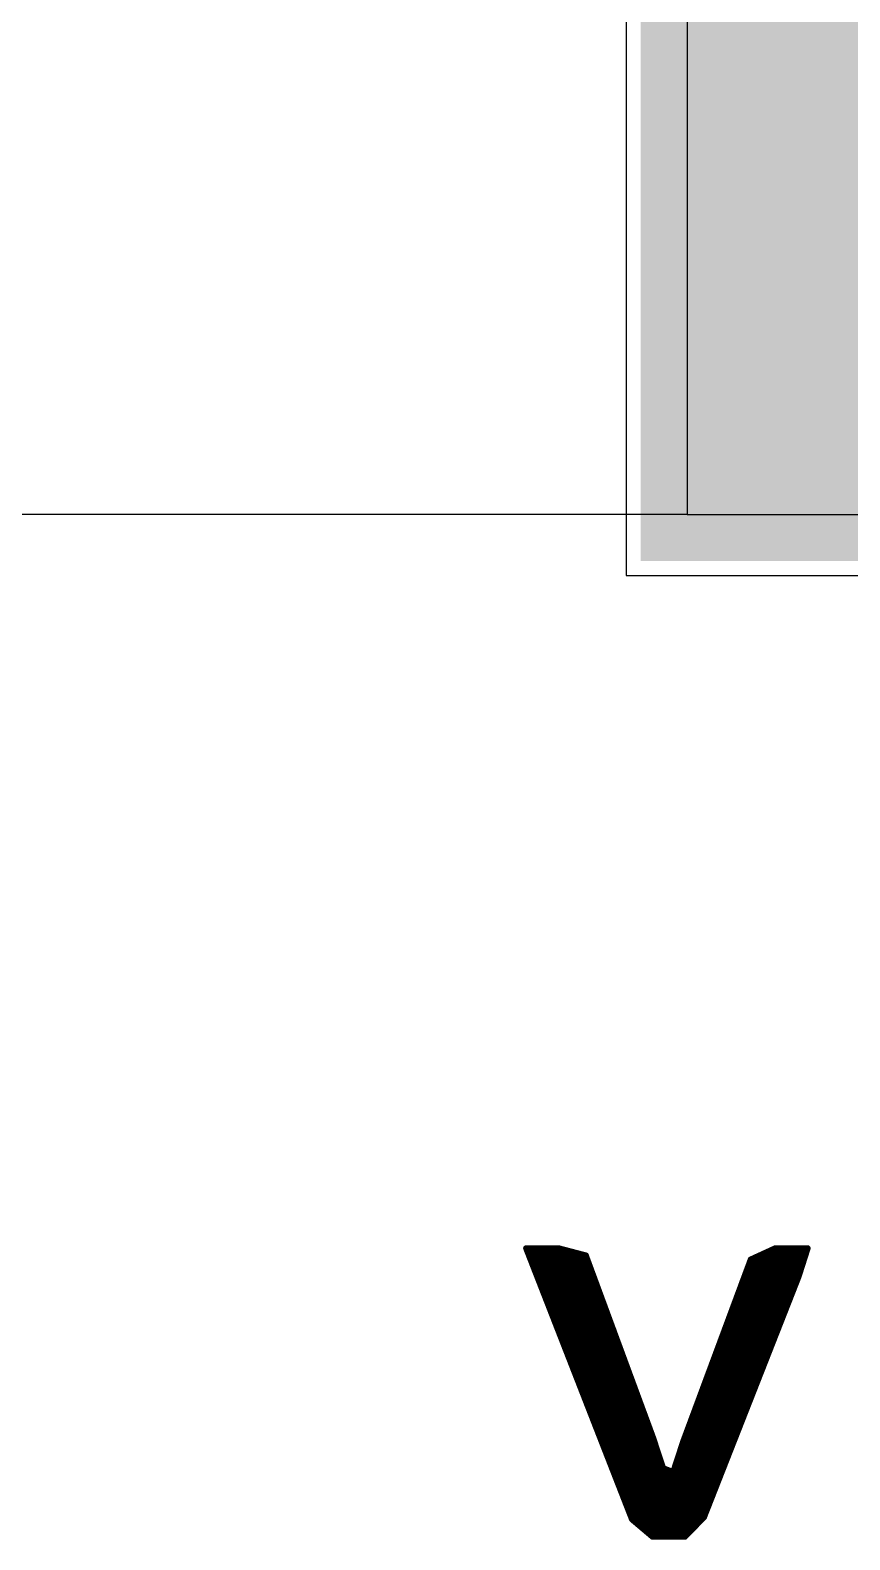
# Model space of a CAD drawing. Extents: x 40.2 to 61.4, y 22.5 to 56.
# Drawn here: x 51.421 to 52.767, y 49.405 to 51.885 of the extents above; entities that cross this region are included whole.
import ezdxf

# ---------------------------------------------------------------- set-up
doc = ezdxf.new("R2010")
doc.units = 0
for name, color, linetype in [('1', 12, 'CONTINUOUS'), ('16', 132, 'CONTINUOUS'), ('21', 251, 'CONTINUOUS'), ('29', 251, 'CONTINUOUS'), ('30', 251, 'CONTINUOUS'), ('31', 251, 'CONTINUOUS'), ('32', 251, 'CONTINUOUS'), ('41', 12, 'CONTINUOUS'), ('42', 132, 'CONTINUOUS')]:
    doc.layers.add(name, color=color, linetype=linetype)

# ---------------------------------------------------------------- blocks, each defined once
blk = doc.blocks.new('RECT')
blk.add_solid([(-0.5, -0.5), (0.5, -0.5), (-0.5, 0.5), (0.5, 0.5)])

msp = doc.modelspace()

# ---------------------------------------------------------------- linework, layer by layer
at = {"layer": '1'}
for p, q in [((52.5, 52.2082), (52.5, 51.0892)), ((52.5, 51.0892), (54.1, 51.0892))]:
    msp.add_line(p, q, dxfattribs=at)
at = {"layer": '21', "const_width": 0.01}
for points in [[(52.2358, 49.8839), (52.4097, 49.4386)], [(52.2889, 49.8839), (52.2358, 49.8839)], [(52.2373, 49.88), (52.3038, 49.88)], [(52.2412, 49.87), (52.3346, 49.87)], [(52.2451, 49.86), (52.3383, 49.86)], [(52.3338, 49.8721), (52.2889, 49.8839)], [(52.4441, 49.5731), (52.3338, 49.8721)], [(52.6047, 49.8654), (52.4938, 49.5667)], [(52.6026, 49.86), (52.6904, 49.86)], [(52.645, 49.8839), (52.6047, 49.8654)], [(52.6146, 49.87), (52.6936, 49.87)], [(52.6365, 49.88), (52.6968, 49.88)], [(52.6981, 49.8839), (52.645, 49.8839)], [(52.6833, 49.8376), (52.6981, 49.8839)], [(52.249, 49.85), (52.342, 49.85)], [(52.2529, 49.84), (52.3457, 49.84)], [(52.5278, 49.4421), (52.6833, 49.8376)], [(52.5952, 49.84), (52.684, 49.84)], [(52.5989, 49.85), (52.6872, 49.85)], [(52.2568, 49.83), (52.3494, 49.83)], [(52.2607, 49.82), (52.3531, 49.82)], [(52.2647, 49.81), (52.3567, 49.81)], [(52.5841, 49.81), (52.6724, 49.81)], [(52.5878, 49.82), (52.6763, 49.82)], [(52.5915, 49.83), (52.6803, 49.83)], [(52.2686, 49.8), (52.3604, 49.8)], [(52.2725, 49.79), (52.3641, 49.79)], [(52.5767, 49.79), (52.6646, 49.79)], [(52.5804, 49.8), (52.6685, 49.8)], [(52.2764, 49.78), (52.3678, 49.78)], [(52.2803, 49.77), (52.3715, 49.77)], [(52.5693, 49.77), (52.6567, 49.77)], [(52.573, 49.78), (52.6606, 49.78)], [(52.2842, 49.76), (52.3752, 49.76)], [(52.2881, 49.75), (52.3789, 49.75)], [(52.292, 49.74), (52.3825, 49.74)], [(52.5581, 49.74), (52.6449, 49.74)], [(52.5618, 49.75), (52.6488, 49.75)], [(52.5655, 49.76), (52.6528, 49.76)], [(52.2959, 49.73), (52.3862, 49.73)], [(52.2998, 49.72), (52.3899, 49.72)], [(52.5507, 49.72), (52.637, 49.72)], [(52.5544, 49.73), (52.641, 49.73)], [(52.3037, 49.71), (52.3936, 49.71)], [(52.3076, 49.7), (52.3973, 49.7)], [(52.3115, 49.69), (52.401, 49.69)], [(52.5396, 49.69), (52.6252, 49.69)], [(52.5433, 49.7), (52.6292, 49.7)], [(52.547, 49.71), (52.6331, 49.71)], [(52.3154, 49.68), (52.4047, 49.68)], [(52.3193, 49.67), (52.4083, 49.67)], [(52.5321, 49.67), (52.6174, 49.67)], [(52.5359, 49.68), (52.6213, 49.68)], [(52.3233, 49.66), (52.412, 49.66)], [(52.3272, 49.65), (52.4157, 49.65)], [(52.3311, 49.64), (52.4194, 49.64)], [(52.521, 49.64), (52.6056, 49.64)], [(52.5247, 49.65), (52.6095, 49.65)], [(52.5284, 49.66), (52.6134, 49.66)], [(52.335, 49.63), (52.4231, 49.63)], [(52.3389, 49.62), (52.4268, 49.62)], [(52.5136, 49.62), (52.5977, 49.62)], [(52.5173, 49.63), (52.6016, 49.63)], [(52.3428, 49.61), (52.4305, 49.61)], [(52.3467, 49.6), (52.4342, 49.6)], [(52.3506, 49.59), (52.4378, 49.59)], [(52.5025, 49.59), (52.5859, 49.59)], [(52.5062, 49.6), (52.5899, 49.6)], [(52.5099, 49.61), (52.5938, 49.61)], [(52.3545, 49.58), (52.4415, 49.58)], [(52.3584, 49.57), (52.4451, 49.57)], [(52.4607, 49.5227), (52.4441, 49.5731)], [(52.4938, 49.5667), (52.4773, 49.5162)], [(52.495, 49.57), (52.5781, 49.57)], [(52.4987, 49.58), (52.582, 49.58)], [(52.3623, 49.56), (52.4484, 49.56)], [(52.3662, 49.55), (52.4517, 49.55)], [(52.3701, 49.54), (52.455, 49.54)], [(52.4851, 49.54), (52.5663, 49.54)], [(52.4883, 49.55), (52.5702, 49.55)], [(52.4916, 49.56), (52.5741, 49.56)], [(52.374, 49.53), (52.4583, 49.53)], [(52.3779, 49.52), (52.4675, 49.52)], [(52.4773, 49.5162), (52.4607, 49.5227)], [(52.4785, 49.52), (52.5584, 49.52)], [(52.4818, 49.53), (52.5623, 49.53)], [(52.3819, 49.51), (52.5545, 49.51)], [(52.3858, 49.5), (52.5505, 49.5)], [(52.3897, 49.49), (52.5466, 49.49)], [(52.3936, 49.48), (52.5427, 49.48)], [(52.3975, 49.47), (52.5388, 49.47)], [(52.4014, 49.46), (52.5348, 49.46)], [(52.4053, 49.45), (52.5309, 49.45)], [(52.4092, 49.44), (52.5257, 49.44)], [(52.4097, 49.4386), (52.4434, 49.4101)], [(52.4965, 49.4101), (52.5278, 49.4421)], [(52.4199, 49.43), (52.516, 49.43)], [(52.4317, 49.42), (52.5062, 49.42)], [(52.4434, 49.4101), (52.4965, 49.4101)]]:
    msp.add_lwpolyline(points, dxfattribs=at)
at = {"layer": '21', "const_width": 0.005}
for points in [[(52.2381, 49.8848, 1), (52.2335, 49.883)], [(52.2358, 49.8864, 1), (52.2358, 49.8814)], [(52.2373, 49.8825, 1), (52.2373, 49.8775)], [(52.2412, 49.8725, 1), (52.2412, 49.8675)], [(52.2451, 49.8625, 1), (52.2451, 49.8575)], [(52.2895, 49.8863, 1), (52.2883, 49.8815)], [(52.2889, 49.8814, 1), (52.2889, 49.8864)], [(52.3038, 49.8775, 1), (52.3038, 49.8825)], [(52.3362, 49.873, 1), (52.3315, 49.8713)], [(52.3332, 49.8697, 1), (52.3345, 49.8746)], [(52.3346, 49.8675, 1), (52.3346, 49.8725)], [(52.3383, 49.8575, 1), (52.3383, 49.8625)], [(52.6026, 49.8625, 1), (52.6026, 49.8575)], [(52.6036, 49.8677, 1), (52.6057, 49.8632)], [(52.607, 49.8646, 1), (52.6023, 49.8663)], [(52.6146, 49.8725, 1), (52.6146, 49.8675)], [(52.6365, 49.8825, 1), (52.6365, 49.8775)], [(52.645, 49.8864, 1), (52.645, 49.8814)], [(52.646, 49.8816, 1), (52.6439, 49.8862)], [(52.6904, 49.8575, 1), (52.6904, 49.8625)], [(52.6936, 49.8675, 1), (52.6936, 49.8725)], [(52.7005, 49.8831, 1), (52.6957, 49.8846)], [(52.6968, 49.8775, 1), (52.6968, 49.8825)], [(52.6981, 49.8814, 1), (52.6981, 49.8864)], [(52.249, 49.8525, 1), (52.249, 49.8475)], [(52.2529, 49.8425, 1), (52.2529, 49.8375)], [(52.342, 49.8475, 1), (52.342, 49.8525)], [(52.3457, 49.8375, 1), (52.3457, 49.8425)], [(52.5952, 49.8425, 1), (52.5952, 49.8375)], [(52.5989, 49.8525, 1), (52.5989, 49.8475)], [(52.6809, 49.8383, 1), (52.6856, 49.8368)], [(52.6856, 49.8367, 1), (52.6809, 49.8385)], [(52.684, 49.8375, 1), (52.684, 49.8425)], [(52.6872, 49.8475, 1), (52.6872, 49.8525)], [(52.2568, 49.8325, 1), (52.2568, 49.8275)], [(52.2607, 49.8225, 1), (52.2607, 49.8175)], [(52.2647, 49.8125, 1), (52.2647, 49.8075)], [(52.3494, 49.8275, 1), (52.3494, 49.8325)], [(52.3531, 49.8175, 1), (52.3531, 49.8225)], [(52.3567, 49.8075, 1), (52.3567, 49.8125)], [(52.5841, 49.8125, 1), (52.5841, 49.8075)], [(52.5878, 49.8225, 1), (52.5878, 49.8175)], [(52.5915, 49.8325, 1), (52.5915, 49.8275)], [(52.6724, 49.8075, 1), (52.6724, 49.8125)], [(52.6763, 49.8175, 1), (52.6763, 49.8225)], [(52.6803, 49.8275, 1), (52.6803, 49.8325)], [(52.2686, 49.8025, 1), (52.2686, 49.7975)], [(52.2725, 49.7925, 1), (52.2725, 49.7875)], [(52.3604, 49.7975, 1), (52.3604, 49.8025)], [(52.3641, 49.7875, 1), (52.3641, 49.7925)], [(52.5767, 49.7925, 1), (52.5767, 49.7875)], [(52.5804, 49.8025, 1), (52.5804, 49.7975)], [(52.6646, 49.7875, 1), (52.6646, 49.7925)], [(52.6685, 49.7975, 1), (52.6685, 49.8025)], [(52.2764, 49.7825, 1), (52.2764, 49.7775)], [(52.2803, 49.7725, 1), (52.2803, 49.7675)], [(52.3678, 49.7775, 1), (52.3678, 49.7825)], [(52.3715, 49.7675, 1), (52.3715, 49.7725)], [(52.5693, 49.7725, 1), (52.5693, 49.7675)], [(52.573, 49.7825, 1), (52.573, 49.7775)], [(52.6567, 49.7675, 1), (52.6567, 49.7725)], [(52.6606, 49.7775, 1), (52.6606, 49.7825)], [(52.2842, 49.7625, 1), (52.2842, 49.7575)], [(52.2881, 49.7525, 1), (52.2881, 49.7475)], [(52.292, 49.7425, 1), (52.292, 49.7375)], [(52.3752, 49.7575, 1), (52.3752, 49.7625)], [(52.3789, 49.7475, 1), (52.3789, 49.7525)], [(52.3825, 49.7375, 1), (52.3825, 49.7425)], [(52.5581, 49.7425, 1), (52.5581, 49.7375)], [(52.5618, 49.7525, 1), (52.5618, 49.7475)], [(52.5655, 49.7625, 1), (52.5655, 49.7575)], [(52.6449, 49.7375, 1), (52.6449, 49.7425)], [(52.6488, 49.7475, 1), (52.6488, 49.7525)], [(52.6528, 49.7575, 1), (52.6528, 49.7625)], [(52.2959, 49.7325, 1), (52.2959, 49.7275)], [(52.2998, 49.7225, 1), (52.2998, 49.7175)], [(52.3862, 49.7275, 1), (52.3862, 49.7325)], [(52.3899, 49.7175, 1), (52.3899, 49.7225)], [(52.5507, 49.7225, 1), (52.5507, 49.7175)], [(52.5544, 49.7325, 1), (52.5544, 49.7275)], [(52.637, 49.7175, 1), (52.637, 49.7225)], [(52.641, 49.7275, 1), (52.641, 49.7325)], [(52.3037, 49.7125, 1), (52.3037, 49.7075)], [(52.3076, 49.7025, 1), (52.3076, 49.6975)], [(52.3115, 49.6925, 1), (52.3115, 49.6875)], [(52.3936, 49.7075, 1), (52.3936, 49.7125)], [(52.3973, 49.6975, 1), (52.3973, 49.7025)], [(52.401, 49.6875, 1), (52.401, 49.6925)], [(52.5396, 49.6925, 1), (52.5396, 49.6875)], [(52.5433, 49.7025, 1), (52.5433, 49.6975)], [(52.547, 49.7125, 1), (52.547, 49.7075)], [(52.6252, 49.6875, 1), (52.6252, 49.6925)], [(52.6292, 49.6975, 1), (52.6292, 49.7025)], [(52.6331, 49.7075, 1), (52.6331, 49.7125)], [(52.3154, 49.6825, 1), (52.3154, 49.6775)], [(52.3193, 49.6725, 1), (52.3193, 49.6675)], [(52.4047, 49.6775, 1), (52.4047, 49.6825)], [(52.4083, 49.6675, 1), (52.4083, 49.6725)], [(52.5321, 49.6725, 1), (52.5321, 49.6675)], [(52.5359, 49.6825, 1), (52.5359, 49.6775)], [(52.6174, 49.6675, 1), (52.6174, 49.6725)], [(52.6213, 49.6775, 1), (52.6213, 49.6825)], [(52.3233, 49.6625, 1), (52.3233, 49.6575)], [(52.3272, 49.6525, 1), (52.3272, 49.6475)], [(52.3311, 49.6425, 1), (52.3311, 49.6375)], [(52.412, 49.6575, 1), (52.412, 49.6625)], [(52.4157, 49.6475, 1), (52.4157, 49.6525)], [(52.4194, 49.6375, 1), (52.4194, 49.6425)], [(52.521, 49.6425, 1), (52.521, 49.6375)], [(52.5247, 49.6525, 1), (52.5247, 49.6475)], [(52.5284, 49.6625, 1), (52.5284, 49.6575)], [(52.6056, 49.6375, 1), (52.6056, 49.6425)], [(52.6095, 49.6475, 1), (52.6095, 49.6525)], [(52.6134, 49.6575, 1), (52.6134, 49.6625)], [(52.335, 49.6325, 1), (52.335, 49.6275)], [(52.3389, 49.6225, 1), (52.3389, 49.6175)], [(52.4231, 49.6275, 1), (52.4231, 49.6325)], [(52.4268, 49.6175, 1), (52.4268, 49.6225)], [(52.5136, 49.6225, 1), (52.5136, 49.6175)], [(52.5173, 49.6325, 1), (52.5173, 49.6275)], [(52.5977, 49.6175, 1), (52.5977, 49.6225)], [(52.6016, 49.6275, 1), (52.6016, 49.6325)], [(52.3428, 49.6125, 1), (52.3428, 49.6075)], [(52.3467, 49.6025, 1), (52.3467, 49.5975)], [(52.3506, 49.5925, 1), (52.3506, 49.5875)], [(52.4305, 49.6075, 1), (52.4305, 49.6125)], [(52.4342, 49.5975, 1), (52.4342, 49.6025)], [(52.4378, 49.5875, 1), (52.4378, 49.5925)], [(52.5025, 49.5925, 1), (52.5025, 49.5875)], [(52.5062, 49.6025, 1), (52.5062, 49.5975)], [(52.5099, 49.6125, 1), (52.5099, 49.6075)], [(52.5859, 49.5875, 1), (52.5859, 49.5925)], [(52.5899, 49.5975, 1), (52.5899, 49.6025)], [(52.5938, 49.6075, 1), (52.5938, 49.6125)], [(52.3545, 49.5825, 1), (52.3545, 49.5775)], [(52.3584, 49.5725, 1), (52.3584, 49.5675)], [(52.4415, 49.5775, 1), (52.4415, 49.5825)], [(52.4464, 49.5739, 1), (52.4417, 49.5723)], [(52.4417, 49.5722, 1), (52.4464, 49.574)], [(52.4451, 49.5675, 1), (52.4451, 49.5725)], [(52.4914, 49.5675, 1), (52.4961, 49.5658)], [(52.4962, 49.5659, 1), (52.4914, 49.5674)], [(52.495, 49.5725, 1), (52.495, 49.5675)], [(52.4987, 49.5825, 1), (52.4987, 49.5775)], [(52.5781, 49.5675, 1), (52.5781, 49.5725)], [(52.582, 49.5775, 1), (52.582, 49.5825)], [(52.3623, 49.5625, 1), (52.3623, 49.5575)], [(52.3662, 49.5525, 1), (52.3662, 49.5475)], [(52.3701, 49.5425, 1), (52.3701, 49.5375)], [(52.4484, 49.5575, 1), (52.4484, 49.5625)], [(52.4517, 49.5475, 1), (52.4517, 49.5525)], [(52.455, 49.5375, 1), (52.455, 49.5425)], [(52.4851, 49.5425, 1), (52.4851, 49.5375)], [(52.4883, 49.5525, 1), (52.4883, 49.5475)], [(52.4916, 49.5625, 1), (52.4916, 49.5575)], [(52.5663, 49.5375, 1), (52.5663, 49.5425)], [(52.5702, 49.5475, 1), (52.5702, 49.5525)], [(52.5741, 49.5575, 1), (52.5741, 49.5625)], [(52.374, 49.5325, 1), (52.374, 49.5275)], [(52.3779, 49.5225, 1), (52.3779, 49.5175)], [(52.4616, 49.525, 1), (52.4598, 49.5203)], [(52.4583, 49.5275, 1), (52.4583, 49.5325)], [(52.4584, 49.5219, 1), (52.4631, 49.5234)], [(52.4675, 49.5175, 1), (52.4675, 49.5225)], [(52.4749, 49.5169, 1), (52.4796, 49.5154)], [(52.4785, 49.5225, 1), (52.4785, 49.5175)], [(52.4764, 49.5138, 1), (52.4782, 49.5185)], [(52.4818, 49.5325, 1), (52.4818, 49.5275)], [(52.5584, 49.5175, 1), (52.5584, 49.5225)], [(52.5623, 49.5275, 1), (52.5623, 49.5325)], [(52.3819, 49.5125, 1), (52.3819, 49.5075)], [(52.3858, 49.5025, 1), (52.3858, 49.4975)], [(52.3897, 49.4925, 1), (52.3897, 49.4875)], [(52.5466, 49.4875, 1), (52.5466, 49.4925)], [(52.5505, 49.4975, 1), (52.5505, 49.5025)], [(52.5545, 49.5075, 1), (52.5545, 49.5125)], [(52.3936, 49.4825, 1), (52.3936, 49.4775)], [(52.3975, 49.4725, 1), (52.3975, 49.4675)], [(52.5388, 49.4675, 1), (52.5388, 49.4725)], [(52.5427, 49.4775, 1), (52.5427, 49.4825)], [(52.4014, 49.4625, 1), (52.4014, 49.4575)], [(52.4053, 49.4525, 1), (52.4053, 49.4475)], [(52.4092, 49.4425, 1), (52.4092, 49.4375)], [(52.4114, 49.4405, 1), (52.4081, 49.4367)], [(52.5255, 49.443, 1), (52.5301, 49.4412)], [(52.5257, 49.4375, 1), (52.5257, 49.4425)], [(52.5296, 49.4404, 1), (52.526, 49.4438)], [(52.5309, 49.4475, 1), (52.5309, 49.4525)], [(52.5348, 49.4575, 1), (52.5348, 49.4625)], [(52.4074, 49.4377, 1), (52.4121, 49.4395)], [(52.4199, 49.4325, 1), (52.4199, 49.4275)], [(52.4317, 49.4225, 1), (52.4317, 49.4175)], [(52.5062, 49.4175, 1), (52.5062, 49.4225)], [(52.516, 49.4275, 1), (52.516, 49.4325)], [(52.4434, 49.4126, 1), (52.4434, 49.4076)], [(52.4418, 49.4082, 1), (52.445, 49.412)], [(52.4947, 49.4118, 1), (52.4983, 49.4083)], [(52.4965, 49.4076, 1), (52.4965, 49.4126)]]:
    msp.add_lwpolyline(points, format="xyb", dxfattribs=at)
at = {"layer": '29'}
for p, q in [((52.4, 52.0702), (52.4, 50.9892)), ((52.4, 50.9892), (54.2, 50.9892))]:
    msp.add_line(p, q, dxfattribs=at)
at = {"layer": '31'}
for p, q in [((52.5, 52.1702), (52.5, 51.0892)), ((52.5, 51.0892), (54.1, 51.0892))]:
    msp.add_line(p, q, dxfattribs=at)
at = {"layer": '41'}
for p, q in [((52.5, 52.1892), (52.5, 51.0892)), ((52.5, 51.0892), (51.3, 51.0892))]:
    msp.add_line(p, q, dxfattribs=at)
at = {"layer": '42'}
for p, q in [((52.5, 55.4892), (52.5, 51.0892)), ((52.5, 51.0892), (49.1, 51.0892))]:
    msp.add_line(p, q, dxfattribs=at)

# ---------------------------------------------------------------- block references
at = {"layer": '1', "xscale": 1.6, "yscale": 4.4}
msp.add_blockref('RECT', (53.3, 53.2892), dxfattribs=at)
at = {"layer": '16', "xscale": 1.6, "yscale": 4.4}
msp.add_blockref('RECT', (53.3, 53.2892), dxfattribs=at)
at = {"layer": '29', "xscale": 1.7524, "yscale": 4.5524}
msp.add_blockref('RECT', (53.3, 53.2892), dxfattribs=at)
at = {"layer": '30', "xscale": 1.7524, "yscale": 4.5524}
msp.add_blockref('RECT', (53.3, 53.2892), dxfattribs=at)
at = {"layer": '31', "xscale": 1.6, "yscale": 4.4}
msp.add_blockref('RECT', (53.3, 53.2892), dxfattribs=at)
at = {"layer": '32', "xscale": 1.6, "yscale": 4.4}
msp.add_blockref('RECT', (53.3, 53.2892), dxfattribs=at)

doc.saveas('drawing.dxf')
